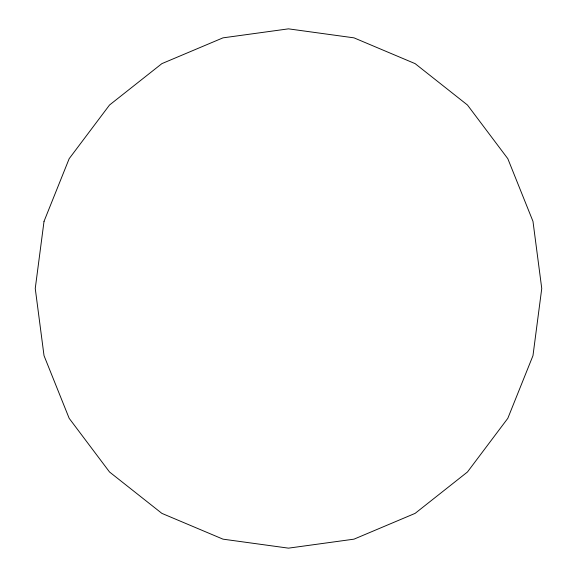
<?xml version="1.0" encoding="UTF-8"?>
<svg xmlns="http://www.w3.org/2000/svg" width="577" height="577" viewBox="0 0 577 577"><rect width="100%" height="100%" fill="white"/><g stroke="black" fill="none" stroke-linecap="round" stroke-linejoin="round"><path stroke-width="0.87" d="M44.025 221.344L35.247 288.5L44.025 355.663L69.175 418.332L109.529 471.993L161.87 513.371L222.989 539.156L288.493 548.15L353.997 539.156L415.123 513.371L467.457 471.993L507.81 418.332L532.975 355.663L541.753 288.5L532.975 221.344L507.81 158.675L467.457 105.014L415.123 63.636L353.997 37.851L288.493 28.85L222.989 37.851L161.87 63.636L109.529 105.014L69.175 158.675L44.025 221.344"/></g></svg>
